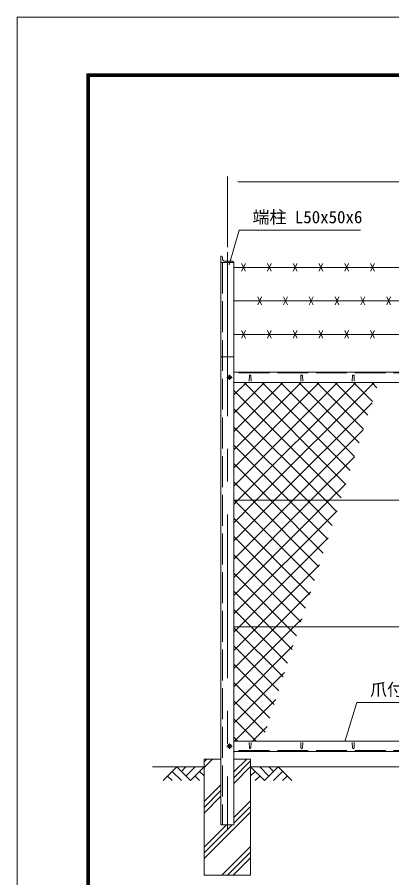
# Model space of a CAD drawing. Units: millimetres, scale not verified. Extents: x -4200 to 4200, y -2970 to 2970.
# Drawn here: x -4200 to -2748, y -366 to 2970 of the extents above; entities that cross this region are included whole.
import ezdxf
from ezdxf.enums import TextEntityAlignment as Align

# ---------------------------------------------------------------- set-up
doc = ezdxf.new("R2010")
doc.units = ezdxf.units.MM
doc.header["$LTSCALE"] = 20
doc.linetypes.add('DASHED', pattern=[7.5, 6, -1.5])
doc.linetypes.add('USER1', pattern=[50.8, 31.75, -6.35, 6.35, -6.35])
for name, color, linetype, lineweight in [('0-0_D-STR1', 1, 'Continuous', 18), ('0-1_D-BMK', 2, 'USER1', 13), ('0-2_D-STR-DIM', 7, 'Continuous', 9), ('0-3_D-STR3', 3, 'Continuous', 13), ('0-4_D-BGD', 7, 'Continuous', 9), ('0-5_D-STR4', 7, 'Continuous', 9), ('0-6_D-DCR-HCH', 7, 'Continuous', 9), ('0-7_D-STR-TXT', 7, 'Continuous', 9), ('0-A_D-STR2', 7, 'Continuous', 9), ('0-B_D-TTL', 7, 'Continuous', 9)]:
    doc.layers.add(name, color=color, linetype=linetype, lineweight=lineweight)
doc.styles.add('ＭＳ ゴシック', font='')
doc.styles.get('ＭＳ ゴシック').set_extended_font_data('MS Gothic')

msp = doc.modelspace()

# ---------------------------------------------------------------- linework, layer by layer
at = {"layer": '0-0_D-STR1'}
for p, q in [((-3409.97, 2043.69), (-3409.97, -161.02)), ((-3409.97, 2043.69), (-3408.47, 2043.69)), ((-3403.97, 2039.19), (-3403.97, 2031.19)), ((-3397.47, 2024.69), (-3364.47, 2024.69)), ((-3359.97, 2020.19), (-3359.97, 2018.69)), ((-3359.97, -161.02), (-3359.97, 2018.69)), ((-3359.97, 1653.98), (-3409.97, 1653.98)), ((-1421.47, 1593.98), (-3359.97, 1593.98)), ((-3299.97, 1580.85), (-3300.72, 1559.35)), ((-3293.97, 1580.85), (-3293.22, 1559.35)), ((-3099.97, 1580.85), (-3100.72, 1559.35)), ((-3093.97, 1580.85), (-3093.22, 1559.35)), ((-2899.97, 1580.85), (-2900.72, 1559.35)), ((-2893.97, 1580.85), (-2893.22, 1559.35)), ((-3359.97, 1553.98), (-1421.47, 1553.98)), ((-3359.97, 163.98), (-1421.47, 163.98)), ((-3299.97, 137.11), (-3300.72, 158.61)), ((-3293.97, 137.11), (-3293.22, 158.61)), ((-3099.97, 137.11), (-3100.72, 158.61)), ((-3093.97, 137.11), (-3093.22, 158.61)), ((-2899.97, 137.11), (-2900.72, 158.61)), ((-2893.97, 137.11), (-2893.22, 158.61)), ((-1421.47, 123.98), (-3359.97, 123.98)), ((-3409.97, -161.02), (-3359.97, -161.02))]:
    msp.add_line(p, q, dxfattribs=at)
at = {"layer": '0-0_D-STR1', "linetype": 'DASHED'}
for p, q in [((-3403.97, 2018.69), (-3403.97, -161.02)), ((-1421.47, 1590.98), (-3359.97, 1590.98)), ((-1421.47, 126.98), (-3359.97, 126.98))]:
    msp.add_line(p, q, dxfattribs=at)
at = {"layer": '0-0_D-STR1'}
msp.add_lwpolyline([(-3409.97, 2043.69), (-3409.97, 2018.69), (-3359.97, 2018.69)], dxfattribs=at)
for centre, radius, start, end in [((-3408.47, 2039.19), 4.5, 0, 90), ((-3397.47, 2031.19), 6.5, 180, 270), ((-3364.47, 2020.19), 4.5, 0, 90), ((-3296.97, 1579.6), 3.25, 22.61986, 157.38014), ((-3096.97, 1579.6), 3.25, 22.61986, 157.38014), ((-2896.97, 1579.6), 3.25, 22.61986, 157.38014), ((-3296.97, 138.36), 3.25, 202.61986, 337.38014), ((-3096.97, 138.36), 3.25, 202.61986, 337.38014), ((-2896.97, 138.36), 3.25, 202.61986, 337.38014)]:
    msp.add_arc(centre, radius, start, end, dxfattribs=at)
at = {"layer": '0-1_D-BMK'}
for p, q in [((-3384.97, 2058.69), (-3384.97, -176.02)), ((-3366.97, 1573.98), (-3386.97, 1573.98)), ((-3376.97, 1583.98), (-3376.97, 1563.98)), ((-3366.97, 143.98), (-3386.97, 143.98)), ((-3376.97, 153.98), (-3376.97, 133.98))]:
    msp.add_line(p, q, dxfattribs=at)
at = {"layer": '0-2_D-STR-DIM'}
for p, q in [((-3384.97, 2078.69), (-3384.97, 2352.48)), ((-3344.97, 2332.48), (-1424.97, 2332.48))]:
    msp.add_line(p, q, dxfattribs=at)
at = {"layer": '0-3_D-STR3'}
for p, q in [((-3329.97, 1985.39), (-3314.97, 2015.39)), ((-3329.97, 2015.39), (-3314.97, 1985.39)), ((-3229.97, 1985.39), (-3214.97, 2015.39)), ((-3229.97, 2015.39), (-3214.97, 1985.39)), ((-3129.97, 1985.39), (-3114.97, 2015.39)), ((-3129.97, 2015.39), (-3114.97, 1985.39)), ((-3029.97, 1985.39), (-3014.97, 2015.39)), ((-3029.97, 2015.39), (-3014.97, 1985.39)), ((-2929.97, 1985.39), (-2914.97, 2015.39)), ((-2929.97, 2015.39), (-2914.97, 1985.39)), ((-2829.97, 1985.39), (-2814.97, 2015.39)), ((-2829.97, 2015.39), (-2814.97, 1985.39)), ((-3359.97, 2000.39), (-1421.47, 2000.39)), ((-3359.97, 1870.49), (-1421.47, 1870.49)), ((-3267.47, 1885.49), (-3252.47, 1855.49)), ((-3267.47, 1855.49), (-3252.47, 1885.49)), ((-3167.47, 1885.49), (-3152.47, 1855.49)), ((-3167.47, 1855.49), (-3152.47, 1885.49)), ((-3067.47, 1885.49), (-3052.47, 1855.49)), ((-3067.47, 1855.49), (-3052.47, 1885.49)), ((-2967.47, 1885.49), (-2952.47, 1855.49)), ((-2967.47, 1855.49), (-2952.47, 1885.49)), ((-2867.47, 1885.49), (-2852.47, 1855.49)), ((-2867.47, 1855.49), (-2852.47, 1885.49)), ((-2767.47, 1885.49), (-2752.47, 1855.49)), ((-2767.47, 1855.49), (-2752.47, 1885.49)), ((-3359.97, 1740.58), (-1421.47, 1740.58)), ((-3329.97, 1725.58), (-3314.97, 1755.58)), ((-3329.97, 1755.58), (-3314.97, 1725.58)), ((-3229.97, 1725.58), (-3214.97, 1755.58)), ((-3229.97, 1755.58), (-3214.97, 1725.58)), ((-3129.97, 1725.58), (-3114.97, 1755.58)), ((-3129.97, 1755.58), (-3114.97, 1725.58)), ((-3029.97, 1725.58), (-3014.97, 1755.58)), ((-3029.97, 1755.58), (-3014.97, 1725.58)), ((-2929.97, 1725.58), (-2914.97, 1755.58)), ((-2929.97, 1755.58), (-2914.97, 1725.58)), ((-2829.97, 1725.58), (-2814.97, 1755.58)), ((-2829.97, 1755.58), (-2814.97, 1725.58)), ((-1421.47, 1097.23), (-3359.97, 1097.23)), ((-1421.47, 607.23), (-3359.97, 607.23))]:
    msp.add_line(p, q, dxfattribs=at)
for points in [[(-3370.47, 1577.73), (-3376.97, 1581.49), (-3383.47, 1577.73), (-3383.47, 1570.23), (-3376.97, 1566.47), (-3370.47, 1570.23)], [(-3370.47, 147.73), (-3376.97, 151.49), (-3383.47, 147.73), (-3383.47, 140.23), (-3376.97, 136.47), (-3370.47, 140.23)]]:
    msp.add_lwpolyline(points, close=True, dxfattribs=at)
for centre in [(-3376.97, 1573.98), (-3376.97, 143.98)]:
    msp.add_circle(centre, 6.25, dxfattribs=at)
at = {"layer": '0-4_D-BGD'}
for p, q in [((-3474.97, 63.98), (-3674.97, 63.98)), ((-1474.97, 63.98), (-3294.97, 63.98))]:
    msp.add_line(p, q, dxfattribs=at)
at = {"layer": '0-5_D-STR4'}
for p, q in [((-3474.97, 93.98), (-3474.97, -356.02)), ((-3409.97, 93.98), (-3474.97, 93.98)), ((-3294.97, 93.98), (-3359.97, 93.98)), ((-3294.97, 93.98), (-3294.97, -356.02)), ((-3294.97, -356.02), (-3474.97, -356.02))]:
    msp.add_line(p, q, dxfattribs=at)
at = {"layer": '0-6_D-DCR-HCH'}
for p, q in [((-3474.97, 61.74), (-3442.73, 93.98)), ((-3474.97, 83.84), (-3464.83, 93.98)), ((-3359.97, 44.16), (-3310.15, 93.98)), ((-3359.97, 22.06), (-3294.97, 87.06)), ((-3581.4, 63.98), (-3634.61, 10.77)), ((-3599.14, 46.24), (-3563.5, 10.77)), ((-3581.4, 63.98), (-3528.19, 10.77)), ((-3563.66, 46.24), (-3545.92, 63.98)), ((-3545.92, 28.5), (-3510.45, 63.98)), ((-3528.19, 10.77), (-3474.97, 63.98)), ((-3492.71, 46.24), (-3474.97, 28.59)), ((-3359.97, -0.04), (-3294.97, 64.96)), ((-3241.76, 10.77), (-3294.97, 63.98)), ((-3277.24, 46.24), (-3294.97, 28.59)), ((-3224.03, 28.5), (-3259.5, 63.98)), ((-3188.55, 63.98), (-3241.76, 10.77)), ((-3206.2, 46.15), (-3224.03, 63.98)), ((-3170.81, 46.24), (-3206.45, 10.77)), ((-3188.55, 63.98), (-3135.34, 10.77)), ((-3616.87, 28.5), (-3599.05, 10.77)), ((-3510.45, 28.5), (-3492.63, 10.77)), ((-3259.5, 28.5), (-3277.32, 10.77)), ((-3153.08, 28.5), (-3170.89, 10.77)), ((-3474.97, -70.84), (-3409.97, -5.84)), ((-3474.97, -92.94), (-3409.97, -27.94)), ((-3474.97, -115.04), (-3409.97, -50.04)), ((-3359.97, -132.62), (-3294.97, -67.62)), ((-3359.97, -154.72), (-3294.97, -89.72)), ((-3474.97, -291.81), (-3294.97, -111.81)), ((-3474.97, -269.72), (-3366.28, -161.02)), ((-3474.97, -247.62), (-3388.37, -161.02)), ((-3406.6, -356.02), (-3294.97, -244.4)), ((-3384.5, -356.02), (-3294.97, -266.49)), ((-3362.4, -356.02), (-3294.97, -288.59))]:
    msp.add_line(p, q, dxfattribs=at)
at = {"layer": '0-7_D-STR-TXT'}
for points in [[(-2868.62, 2144.25), (-3339.6, 2144.25), (-3377.68, 2009.98)], [(-2185.85, 312.85), (-2883.73, 312.85), (-2929.09, 165.89)]]:
    msp.add_lwpolyline(points, dxfattribs=at)
at = {"layer": '0-A_D-STR2'}
for p, q in [((-3359.97, 1505.56), (-3311.55, 1553.98)), ((-3359.97, 1434.85), (-3240.84, 1553.98)), ((-3359.97, 1364.14), (-3170.13, 1553.98)), ((-3359.97, 1293.43), (-3099.42, 1553.98)), ((-3359.97, 1222.72), (-3028.71, 1553.98)), ((-3359.97, 1152.01), (-2958, 1553.98)), ((-3344.04, 1097.23), (-2887.29, 1553.98)), ((-2926.65, 1159.95), (-3320.68, 1553.98)), ((-3273.33, 1097.23), (-2816.58, 1553.98)), ((-2909.34, 1213.35), (-3249.97, 1553.98)), ((-2892.03, 1266.75), (-3179.26, 1553.98)), ((-2874.72, 1320.15), (-3108.55, 1553.98)), ((-2857.41, 1373.55), (-3037.84, 1553.98)), ((-2840.1, 1426.95), (-2967.13, 1553.98)), ((-2822.79, 1480.35), (-2896.41, 1553.98)), ((-2805.48, 1533.75), (-2825.7, 1553.98)), ((-2943.96, 1106.55), (-3359.97, 1522.56)), ((-3202.62, 1097.23), (-2824.37, 1475.48)), ((-3005.35, 1097.23), (-3359.97, 1451.85)), ((-3076.06, 1097.23), (-3359.97, 1381.14)), ((-3131.91, 1097.23), (-2858.28, 1370.85)), ((-3146.77, 1097.23), (-3359.97, 1310.43)), ((-3217.48, 1097.23), (-3359.97, 1239.72)), ((-3061.2, 1097.23), (-2892.2, 1266.23)), ((-3288.19, 1097.23), (-3359.97, 1169.01)), ((-2990.49, 1097.23), (-2926.12, 1161.6)), ((-3358.9, 1097.23), (-3359.97, 1098.3)), ((-3359.97, 1081.3), (-3344.04, 1097.23)), ((-3359.97, 1010.58), (-3273.33, 1097.23)), ((-3359.97, 939.87), (-3202.62, 1097.23)), ((-3359.97, 869.16), (-3131.91, 1097.23)), ((-3359.97, 798.45), (-3061.2, 1097.23)), ((-3359.97, 727.74), (-2990.49, 1097.23)), ((-3047.82, 786.15), (-3358.9, 1097.23)), ((-3030.51, 839.55), (-3288.19, 1097.23)), ((-3013.2, 892.95), (-3217.48, 1097.23)), ((-2995.89, 946.35), (-3146.77, 1097.23)), ((-2978.58, 999.75), (-3076.06, 1097.23)), ((-2961.27, 1053.15), (-3005.35, 1097.23)), ((-3359.97, 657.03), (-2960.03, 1056.97)), ((-3065.13, 732.75), (-3359.97, 1027.59)), ((-3082.44, 679.35), (-3359.97, 956.88)), ((-3339.07, 607.23), (-2993.95, 952.35)), ((-3099.76, 625.95), (-3359.97, 886.17)), ((-3268.35, 607.23), (-3027.87, 847.72)), ((-3151.75, 607.23), (-3359.97, 815.46)), ((-3222.46, 607.23), (-3359.97, 744.75)), ((-3197.64, 607.23), (-3061.78, 743.09)), ((-3293.17, 607.23), (-3359.97, 674.04)), ((-3126.93, 607.23), (-3095.7, 638.46)), ((-3359.97, 586.32), (-3339.07, 607.23)), ((-3359.97, 515.61), (-3268.35, 607.23)), ((-3359.97, 444.9), (-3197.64, 607.23)), ((-3359.97, 374.19), (-3126.93, 607.23)), ((-3169, 412.35), (-3359.97, 603.33)), ((-3151.69, 465.75), (-3293.17, 607.23)), ((-3134.38, 519.15), (-3222.46, 607.23)), ((-3117.07, 572.55), (-3151.75, 607.23)), ((-3359.97, 303.48), (-3129.61, 533.84)), ((-3186.31, 358.95), (-3359.97, 532.62)), ((-3203.62, 305.55), (-3359.97, 461.9)), ((-3359.97, 232.77), (-3163.53, 429.21)), ((-3220.93, 252.15), (-3359.97, 391.19)), ((-3238.24, 198.75), (-3359.97, 320.48)), ((-3358.05, 163.98), (-3197.45, 324.58)), ((-3274.18, 163.98), (-3359.97, 249.77)), ((-3287.34, 163.98), (-3231.36, 219.96)), ((-3344.89, 163.98), (-3359.97, 179.06))]:
    msp.add_line(p, q, dxfattribs=at)
at = {"layer": '0-B_D-TTL', "color": 2, "lineweight": 18}
msp.add_lwpolyline([(-4200, 2970), (4200, 2970), (4200, -2970), (-4200, -2970)], close=True, dxfattribs=at)
at = {"layer": '0-B_D-TTL'}
for points in [[(-3930, 2750), (3930, 2750), (3930, -2750), (-3930, -2750)], [(-3927.5, 2747.5), (3927.5, 2747.5), (3927.5, -2747.5), (-3927.5, -2747.5)], [(-3925, 2745), (3925, 2745), (3925, -2745), (-3925, -2745)], [(-3922.5, 2742.5), (3922.5, 2742.5), (3922.5, -2742.5), (-3922.5, -2742.5)], [(-3920, 2740), (3920, 2740), (3920, -2740), (-3920, -2740)]]:
    msp.add_lwpolyline(points, close=True, dxfattribs=at)

# ---------------------------------------------------------------- texts
at = {"layer": '0-7_D-STR-TXT', "style": 'ＭＳ ゴシック'}
for s, p in [('端柱 L50x50x6', (-3287.4, 2156.84)), ('爪付胴縁 R付L40x40x3', (-2831.79, 325.43))]:
    msp.add_text(s, height=48.09, dxfattribs=at).set_placement(p, align=Align.BOTTOM_LEFT)

doc.saveas('drawing.dxf')
